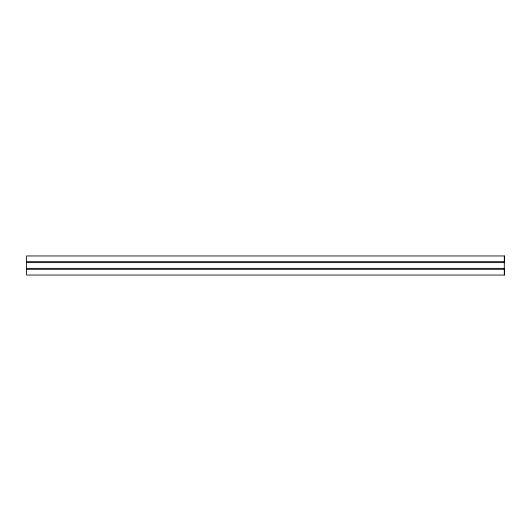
<?xml version="1.0" encoding="UTF-8"?>
<svg xmlns="http://www.w3.org/2000/svg" width="531" height="531" viewBox="0 0 531 531"><rect width="100%" height="100%" fill="white"/><g stroke="black" fill="none" stroke-linecap="round" stroke-linejoin="round"><path stroke-width="0.8" d="M26.55 261.683L504.297 261.683M26.55 262.626L504.297 262.626M26.55 268.354L504.297 268.354M26.55 269.317L504.297 269.317M504.45 261.683L504.45 255.955L26.55 255.955L26.55 275.045L504.45 275.045L504.45 269.317M504.297 255.955L504.297 275.045"/></g></svg>
